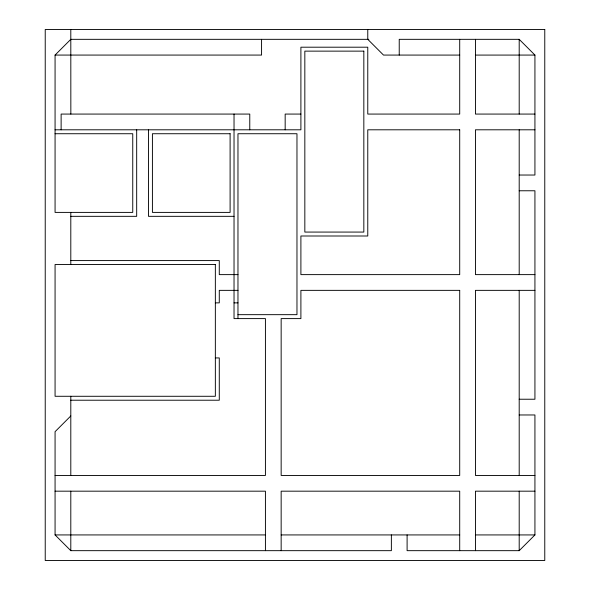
<?xml version="1.0" encoding="UTF-8"?>
<svg xmlns="http://www.w3.org/2000/svg" width="590" height="590" viewBox="0 0 590 590"><rect width="100%" height="100%" fill="white"/><g stroke="black" fill="none" stroke-linecap="round" stroke-linejoin="round"><path stroke-width="0.89" d="M61.124 129.8L61.124 114.069L249.769 114.069L249.769 129.8M55.069 133.731L132.75 133.731L132.75 212.4L55.069 212.4L55.069 55.069L70.8 39.331L368.831 39.331M70.8 415.95L55.069 431.681L55.069 534.931L70.8 550.669L391.369 550.669L391.369 534.931M407.1 534.931L407.1 550.669L519.2 550.669L534.931 534.931L534.931 414.969L519.2 414.969M519.2 175.031L534.931 175.031L534.931 55.069L519.2 39.331L399.231 39.331L399.231 55.069M55.069 55.069L261.569 55.069L261.569 39.331M459.706 55.084L383.5 55.069L367.769 39.331L367.769 29.5M534.931 55.069L475.444 55.084M300.9 114.069L285.169 114.069L285.169 129.8M534.931 114.069L475.444 114.069L475.444 39.331M55.069 129.8L300.9 129.8L300.9 47.2L367.769 47.2L367.769 114.069L459.706 114.069L459.706 39.331M534.931 129.8L475.444 129.8L475.444 274.623L534.931 274.623M519.2 190.769L534.931 190.769L534.931 399.231L519.2 399.231M70.8 216.331L136.681 216.331L136.681 129.8M234.031 216.331L148.481 216.331L148.481 129.8M70.8 260.581L219.281 260.581L219.281 274.623L237.969 274.623M237.969 290.354L219.281 290.354L219.281 302.869L215.35 302.869M534.931 290.354L475.444 290.361L475.444 475.444L534.931 475.444M234.031 302.869L237.969 302.869M237.969 314.669L296.969 314.669L296.969 133.731L237.969 133.731L237.969 318.6M215.35 357.931L219.281 357.931L219.281 400.219L70.8 400.219M55.069 475.444L265.426 475.444L265.426 318.6L234.031 318.6L234.031 114.069M55.069 491.175L265.426 491.175L265.426 550.669M534.931 491.175L475.444 491.175L475.444 550.669M55.069 534.931L265.426 534.931M281.157 534.931L459.706 534.931M475.444 534.931L534.931 534.931M70.844 114.069L70.8 29.5M519.2 39.331L519.2 114.069M519.2 129.8L519.2 274.623M519.2 290.354L519.2 475.444M519.2 491.175L519.2 550.669M459.706 550.669L459.706 491.175L281.157 491.175L281.157 550.669M70.8 212.4L70.8 264.519M70.8 396.281L70.8 475.444M70.8 491.175L70.8 550.669M544.769 29.5L45.231 29.5L45.231 560.5L544.769 560.5L544.769 29.5M363.831 51.131L304.831 51.131L304.831 232.069L363.831 232.069L363.831 51.131M459.706 129.8L367.769 129.8L367.769 236L300.9 236L300.9 274.623L459.706 274.623L459.706 129.8M230.1 133.731L152.419 133.731L152.419 212.4L230.1 212.4L230.1 133.731M215.35 264.519L55.069 264.519L55.069 396.281L215.35 396.281L215.35 264.519M459.706 290.361L300.9 290.354L300.9 318.6L281.157 318.6L281.157 475.444L459.706 475.444L459.706 290.361"/></g></svg>
